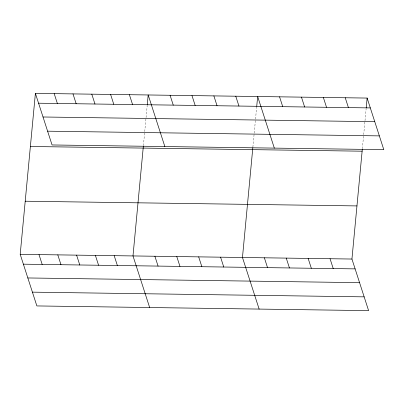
<?xml version="1.0" encoding="UTF-8"?>
<svg xmlns="http://www.w3.org/2000/svg" width="404" height="404" viewBox="0 0 404 404"><rect width="100%" height="100%" fill="white"/><g stroke="black" fill="none" stroke-linecap="round" stroke-linejoin="round"><path stroke-width="0.3" stroke-dasharray="2.02 1.52" d="M143.405 145.647L144.672 132.214M144.728 131.603L145.996 118.17M146.056 117.559L147.208 105.348M252.879 147.197L254.146 133.764M254.202 133.153L255.469 119.72M255.53 119.109L256.681 106.898M362.353 148.748L363.62 135.315M363.681 134.704L364.948 121.271M365.004 120.665L366.155 108.449"/><path stroke-width="0.61" d="M362.297 149.359L351.945 259.04L368.605 310.631L36.865 305.929L20.2 254.338L35.395 93.369L367.135 98.071L383.8 149.662L52.055 144.96L35.395 93.369M143.344 146.258L132.992 255.939L149.657 307.53M147.263 104.737L148.187 94.97L164.847 146.556M252.818 147.808L242.466 257.489L259.131 309.08M256.737 106.287L257.661 96.521L274.326 148.111M366.216 107.843L367.135 98.071M38.572 103.212L370.316 107.913M43.021 116.988L374.766 121.69M47.606 131.184L379.351 135.885M30.381 146.49L362.12 151.192M25.215 201.217L356.959 205.919M20.2 254.338L351.945 259.04M23.376 264.181L355.121 268.882M27.831 277.957L359.57 282.659M32.411 292.153L364.156 296.854M345.243 97.763L348.42 107.6M323.346 97.45L326.523 107.292M301.45 97.142L304.631 106.979M279.558 96.829L282.734 106.671M330.048 258.732L333.224 268.569M308.151 258.419L311.332 268.261M235.764 96.208L238.946 106.05M286.259 258.111L289.436 267.948M213.873 95.9L217.049 105.742M264.362 257.797L267.539 267.64M191.976 95.586L195.157 105.429M170.079 95.278L173.26 105.121M220.574 257.176L223.75 267.019M198.677 256.868L201.859 266.711M129.386 94.703L132.568 104.54M176.78 256.555L179.962 266.398M110.59 94.435L113.766 104.277M154.889 256.247L158.065 266.09M91.789 94.167L94.97 104.01M72.993 93.9L76.169 103.742M114.196 255.671L117.372 265.509M54.192 93.637L57.373 103.475M95.395 255.404L98.576 265.246M76.598 255.136L79.775 264.979M57.797 254.874L60.974 264.711M39.001 254.606L42.178 264.443"/></g></svg>
